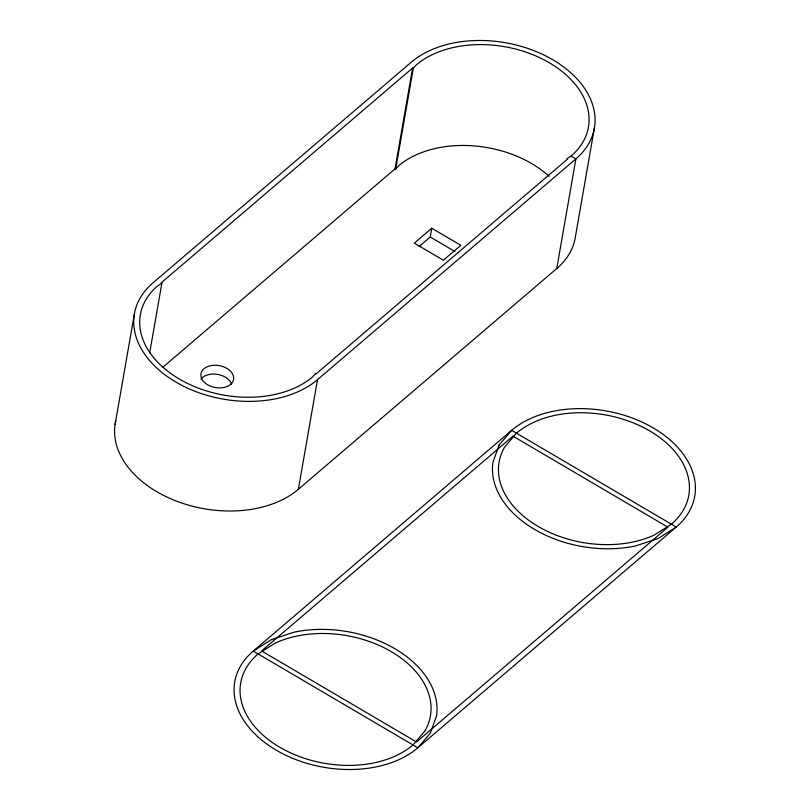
<?xml version="1.0" encoding="UTF-8"?>
<svg xmlns="http://www.w3.org/2000/svg" width="810" height="810" viewBox="0 0 810 810"><rect width="100%" height="100%" fill="white"/><g stroke="black" fill="none" stroke-linecap="round" stroke-linejoin="round"><path stroke-width="1.21" d="M115.101 424.41L134.237 314.786M149.688 352.917L161.858 283.186L161.22 282.811L412.624 68.02L413.262 68.394L395.665 169.249L395.027 168.875L412.624 68.02M115.769 420.896A102.313 68.86 9.9 0 0 177.572 501.542A102.313 68.86 9.9 0 0 298.363 489.291L317.5 379.667L575.89 158.912A102.313 68.86 9.9 0 0 552.947 59.839A102.313 68.86 9.9 0 0 411.277 62.198L152.887 282.953A102.313 68.86 9.9 0 0 175.831 382.026A102.313 68.86 9.9 0 0 317.5 379.667M419.226 246.422L430.252 237.006L431.781 228.238L460.829 245.298L443.374 260.212L414.315 243.152L431.781 228.238M298.363 489.291L556.764 268.535L575.89 158.912L571.05 156.067A96.289 64.81 9.9 0 0 549.453 62.826A96.289 64.81 9.9 0 0 416.117 65.043L413.262 68.394M594.55 127.079L575.414 236.702A102.313 68.86 9.9 0 1 556.764 268.535M395.665 169.249L398.52 165.898A96.289 64.81 9.9 0 1 549.119 176.276M162.81 367.274L395.027 168.875M161.858 283.186L157.727 285.798A96.289 64.81 9.9 0 0 179.324 379.039A96.289 64.81 9.9 0 0 312.66 376.822L315.515 373.471L316.153 373.845L567.557 159.054L566.919 158.679L571.05 156.067M430.252 237.006L454.997 251.545M200.961 379.09A16.554 11.137 9.9 0 1 217.394 374.352A16.554 11.137 9.9 0 1 231.65 384.112M499.071 445.105L492.976 462.166A102.313 68.86 9.9 0 0 635.536 545.93L658.074 538.529L676.249 527.047A102.313 68.86 9.9 0 0 653.295 427.974A102.313 68.86 9.9 0 0 511.636 430.333L253.236 651.088A102.313 68.86 9.9 0 0 276.19 750.161A102.313 68.86 9.9 0 0 417.859 747.802L676.249 527.047L511.636 430.333L499.071 445.105M436.509 715.969L430.414 733.03L417.859 747.802L253.236 651.088L271.411 639.606L293.949 632.205A102.313 68.86 9.9 0 1 436.509 715.969M516.476 433.178L504.65 447.079A96.289 64.81 9.9 0 0 538.073 526.419A96.289 64.81 9.9 0 0 654.308 535.005L671.409 524.202A96.289 64.81 9.9 0 0 649.812 430.96A96.289 64.81 9.9 0 0 516.476 433.178M424.835 731.055L413.009 744.957A96.289 64.81 9.9 0 1 279.683 747.174A96.289 64.81 9.9 0 1 258.076 653.933L275.177 643.13A96.289 64.81 9.9 0 1 391.412 651.716A96.289 64.81 9.9 0 1 424.835 731.055M512.983 436.155L261.569 650.946L416.502 741.98L667.916 527.188L512.983 436.155M204.545 382.492A16.554 11.137 9.9 0 0 232.612 382.026A16.554 11.137 9.9 0 0 214.64 365.259A16.554 11.137 9.9 0 0 204.545 382.492"/></g></svg>
